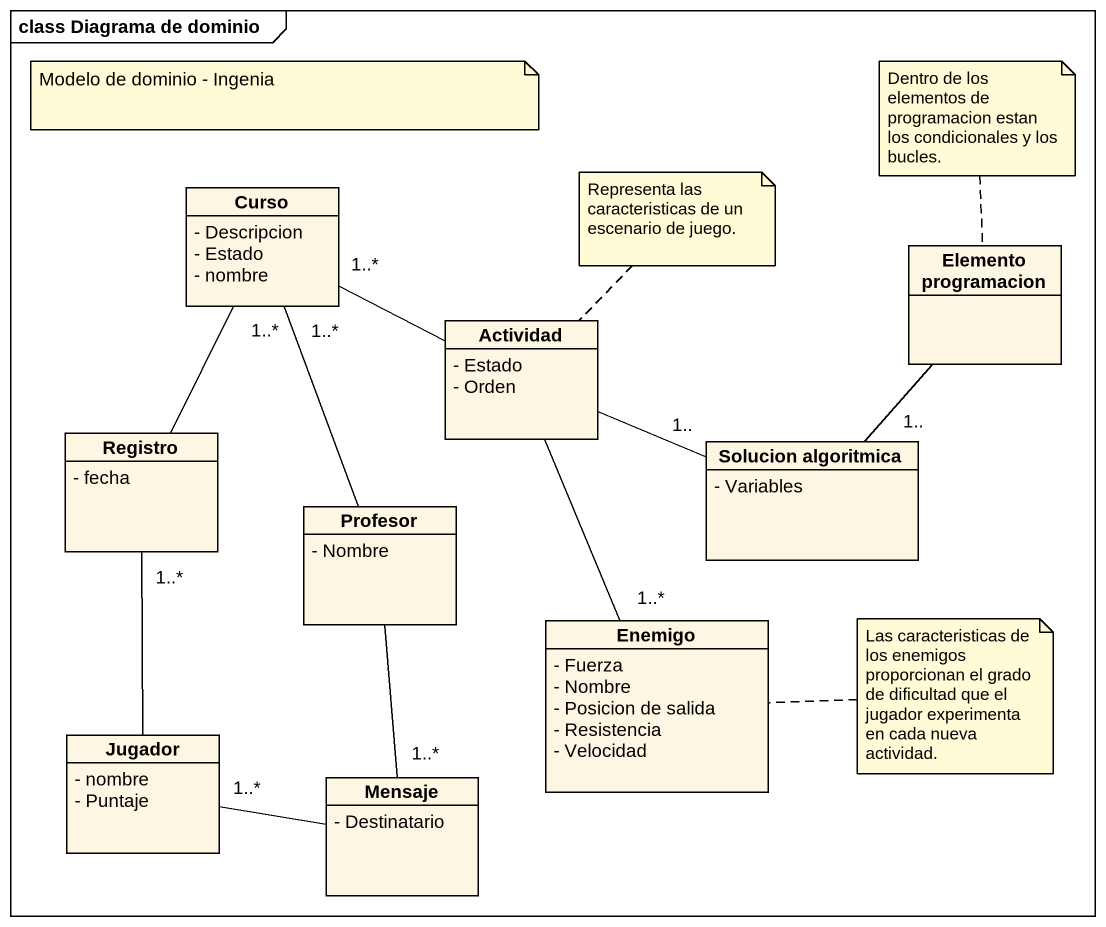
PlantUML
@startuml
mainframe class Diagrama de dominio
hide circle
hide empty members
skinparam classAttributeIconSize 0
class Curso {
  - Descripcion
  - Estado
  - nombre
}
class "Elemento programacion" as Elemento_programacion
class Actividad {
  - Estado
  - Orden
}
class Registro {
  - fecha
}
class "Solucion algoritmica" as Solucion_algoritmica {
  - Variables
}
class Profesor {
  - Nombre
}
class Enemigo {
  - Fuerza
  - Nombre
  - Posicion de salida
  - Resistencia
  - Velocidad
}
class Jugador {
  - nombre
  - Puntaje
}
class Mensaje {
  - Destinatario
}
Curso "1..*" -right- Actividad
Elemento_programacion -- "1.." Solucion_algoritmica
Actividad -right- "1.." Solucion_algoritmica
Actividad -- "1..*" Enemigo
Registro -up- "1..*" Curso
Profesor -up- "1..*" Curso
Profesor -- "1..*" Mensaje
Jugador -up- "1..*" Registro
Jugador "1..*" -right- Mensaje
note as N1
  Modelo de dominio - Ingenia
end note
note top of Elemento_programacion : Dentro de los elementos de programacion estan los condicionales y los bucles.
note top of Actividad : Representa las caracteristicas de un escenario de juego.
note right of Enemigo : Las caracteristicas de los enemigos proporcionan el grado de dificultad que el jugador experimenta en cada nueva actividad.
@enduml
